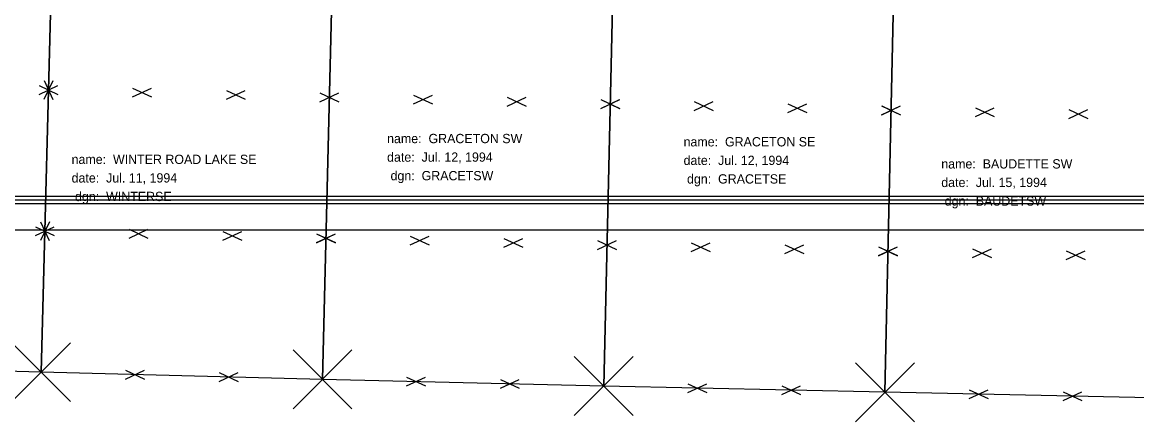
# Model space of a CAD drawing. Extents: x 2061598 to 2357278, y 1056961 to 1264079.
# Drawn here: x 2131670 to 2251712, y 1058684 to 1101717 of the extents above; entities that cross this region are included whole.
import ezdxf

# ---------------------------------------------------------------- set-up
doc = ezdxf.new("R2010")
doc.units = 0
for name, color, linetype in [('QUAD BASE SYM', 7, 'Continuous'), ('QUAD BORDER', 7, 'Continuous'), ('SHT BRDR', 7, 'Continuous')]:
    doc.layers.add(name, color=color, linetype=linetype)

msp = doc.modelspace()

# ---------------------------------------------------------------- linework, layer by layer
at = {"layer": 'QUAD BASE SYM'}
for p, q in [((2133476.186, 1094889.3), (2135513.468, 1093939.3)), ((2133476.186, 1093939.3), (2135513.468, 1094889.3)), ((2134968.499, 1095423.763), (2134002.923, 1093393.817)), ((2134018.527, 1095431.039), (2134952.895, 1093386.541)), ((2134485.711, 1094408.79), (2134485.711, 1094408.79)), ((2134494.827, 1094414.3), (2134494.827, 1094414.3)), ((2143558.107, 1094627.802), (2145595.389, 1093677.802)), ((2143558.107, 1093677.802), (2145595.389, 1094627.802)), ((2144576.748, 1094152.802), (2144576.748, 1094152.802)), ((2153650.251, 1094373.994), (2155687.533, 1093423.994)), ((2153650.251, 1093423.994), (2155687.533, 1094373.994)), ((2154668.892, 1093898.994), (2154668.892, 1093898.994)), ((2163728.12, 1094110.62), (2165765.402, 1093160.62)), ((2163728.12, 1093160.62), (2165765.402, 1094110.62)), ((2163731.133, 1094110.441), (2165768.415, 1093160.441)), ((2163731.133, 1093160.441), (2165768.415, 1094110.441)), ((2164746.761, 1093635.62), (2164746.761, 1093635.62)), ((2164749.774, 1093635.441), (2164749.774, 1093635.441)), ((2173813.126, 1093871.988), (2175850.408, 1092921.988)), ((2173813.126, 1092921.988), (2175850.408, 1093871.988)), ((2183895.152, 1093637.54), (2185932.434, 1092687.54)), ((2183895.152, 1092687.54), (2185932.434, 1093637.54)), ((2174831.767, 1093396.988), (2174831.767, 1093396.988)), ((2184913.793, 1093162.54), (2184913.793, 1093162.54)), ((2193973.927, 1093389.786), (2196011.209, 1092439.786)), ((2193973.927, 1092439.786), (2196011.209, 1093389.786)), ((2193987.122, 1093395.003), (2196024.404, 1092445.003)), ((2193987.122, 1092445.003), (2196024.404, 1093395.003)), ((2194992.568, 1092914.786), (2194992.568, 1092914.786)), ((2195005.763, 1092920.003), (2195005.763, 1092920.003)), ((2204050.792, 1093169.288), (2206088.074, 1092219.288)), ((2204050.792, 1092219.288), (2206088.074, 1093169.288)), ((2205069.433, 1092694.288), (2205069.433, 1092694.288)), ((2214133.586, 1092942.727), (2216170.868, 1091992.727)), ((2214133.586, 1091992.727), (2216170.868, 1092942.727)), ((2215152.227, 1092467.727), (2215152.227, 1092467.727)), ((2224230.316, 1092712.025), (2226267.598, 1091762.025)), ((2224230.316, 1091762.025), (2226267.598, 1092712.025)), ((2224241.539, 1092712.286), (2226278.821, 1091762.286)), ((2224241.539, 1091762.286), (2226278.821, 1092712.286)), ((2234337.959, 1092509.828), (2236375.241, 1091559.828)), ((2234337.959, 1091559.828), (2236375.241, 1092509.828)), ((2225248.957, 1092237.025), (2225248.957, 1092237.025)), ((2225260.18, 1092237.286), (2225260.18, 1092237.286)), ((2235356.6, 1092034.828), (2235356.6, 1092034.828)), ((2244416.277, 1092303.654), (2246453.559, 1091353.654)), ((2244416.277, 1091353.654), (2246453.559, 1092303.654)), ((2245434.918, 1091828.654), (2245434.918, 1091828.654)), ((2133081.453, 1079691.651), (2135118.735, 1078741.651)), ((2133081.453, 1078741.651), (2135118.735, 1079691.651)), ((2134588.707, 1080227.033), (2133623.131, 1078197.087)), ((2133638.735, 1080234.309), (2134573.103, 1078189.811)), ((2134100.094, 1079216.651), (2134100.094, 1079216.651)), ((2134105.919, 1079212.06), (2134105.919, 1079212.06)), ((2143167.246, 1079426.028), (2145204.528, 1078476.028)), ((2143167.246, 1078476.028), (2145204.528, 1079426.028)), ((2144185.887, 1078951.028), (2144185.887, 1078951.028)), ((2153263.563, 1079178.097), (2155300.845, 1078228.097)), ((2153263.563, 1078228.097), (2155300.845, 1079178.097)), ((2154282.204, 1078703.097), (2154282.204, 1078703.097)), ((2163353.891, 1078930.352), (2165391.173, 1077980.352)), ((2163353.891, 1077980.352), (2165391.173, 1078930.352)), ((2163364.583, 1078916.409), (2165401.865, 1077966.409)), ((2163364.583, 1077966.409), (2165401.865, 1078916.409)), ((2164372.532, 1078455.352), (2164372.532, 1078455.352)), ((2164383.224, 1078441.409), (2164383.224, 1078441.409)), ((2173446.575, 1078677.956), (2175483.857, 1077727.956)), ((2173446.575, 1077727.956), (2175483.857, 1078677.956)), ((2174465.216, 1078202.956), (2174465.216, 1078202.956)), ((2183542.55, 1078435.388), (2185579.832, 1077485.388)), ((2183542.55, 1077485.388), (2185579.832, 1078435.388)), ((2193629.622, 1078192.197), (2195666.904, 1077242.197)), ((2193629.622, 1077242.197), (2195666.904, 1078192.197)), ((2193634.537, 1078194.853), (2195671.819, 1077244.853)), ((2193634.537, 1077244.853), (2195671.819, 1078194.853)), ((2184561.191, 1077960.388), (2184561.191, 1077960.388)), ((2194648.263, 1077717.197), (2194648.263, 1077717.197)), ((2194653.178, 1077719.853), (2194653.178, 1077719.853)), ((2203712.416, 1077965.636), (2205749.698, 1077015.636)), ((2203712.416, 1077015.636), (2205749.698, 1077965.636)), ((2204731.057, 1077490.636), (2204731.057, 1077490.636)), ((2213805.233, 1077742.98), (2215842.515, 1076792.98)), ((2213805.233, 1076792.98), (2215842.515, 1077742.98)), ((2214823.874, 1077267.98), (2214823.874, 1077267.98)), ((2223908.051, 1077522.229), (2225945.333, 1076572.229)), ((2223908.051, 1076572.229), (2225945.333, 1077522.229)), ((2223914.864, 1077525.604), (2225952.146, 1076575.604)), ((2223914.864, 1076575.604), (2225952.146, 1077525.604)), ((2224926.692, 1077047.229), (2224926.692, 1077047.229)), ((2224933.505, 1077050.604), (2224933.505, 1077050.604)), ((2234021.239, 1077318.978), (2236058.521, 1076368.978)), ((2234021.239, 1076368.978), (2236058.521, 1077318.978)), ((2235039.88, 1076843.978), (2235039.88, 1076843.978)), ((2244109.512, 1077108.635), (2246146.794, 1076158.635)), ((2244109.512, 1076158.635), (2246146.794, 1077108.635)), ((2245128.153, 1076633.635), (2245128.153, 1076633.635)), ((2130532.548, 1067183.987), (2136868.548, 1060847.987)), ((2130532.548, 1060847.987), (2136868.548, 1067183.987)), ((2160830.162, 1066414.218), (2167166.162, 1060078.218)), ((2160830.162, 1060078.218), (2167166.162, 1066414.218)), ((2191129.108, 1065693.037), (2197465.108, 1059357.037)), ((2191129.108, 1059357.037), (2197465.108, 1065693.037)), ((2221429.301, 1065020.142), (2227765.301, 1058684.142)), ((2221429.301, 1058684.142), (2227765.301, 1065020.142)), ((2133700.548, 1064015.987), (2133700.548, 1064015.987)), ((2142780.679, 1064234.132), (2144817.961, 1063284.132)), ((2142780.679, 1063284.132), (2144817.961, 1064234.132)), ((2143799.32, 1063759.132), (2143799.32, 1063759.132)), ((2152878.932, 1063984.138), (2154916.214, 1063034.138)), ((2152878.932, 1063034.138), (2154916.214, 1063984.138)), ((2153897.573, 1063509.138), (2153897.573, 1063509.138)), ((2163998.162, 1063246.218), (2163998.162, 1063246.218)), ((2173070.013, 1063484.004), (2175107.295, 1062534.004)), ((2173070.013, 1062534.004), (2175107.295, 1063484.004)), ((2174088.654, 1063009.004), (2174088.654, 1063009.004)), ((2183167.99, 1063241.419), (2185205.272, 1062291.419)), ((2183167.99, 1062291.419), (2185205.272, 1063241.419)), ((2184186.631, 1062766.419), (2184186.631, 1062766.419)), ((2194297.108, 1062525.037), (2194297.108, 1062525.037)), ((2203370.206, 1062778.037), (2205407.488, 1061828.037)), ((2203370.206, 1061828.037), (2205407.488, 1062778.037)), ((2213468.953, 1062549.318), (2215506.235, 1061599.318)), ((2213468.953, 1061599.318), (2215506.235, 1062549.318)), ((2204388.847, 1062303.037), (2204388.847, 1062303.037)), ((2214487.594, 1062074.318), (2214487.594, 1062074.318)), ((2224597.301, 1061852.142), (2224597.301, 1061852.142)), ((2233682.539, 1062132.489), (2235719.821, 1061182.489)), ((2233682.539, 1061182.489), (2235719.821, 1062132.489)), ((2234701.18, 1061657.489), (2234701.18, 1061657.489)), ((2243774.689, 1061914.068), (2245811.971, 1060964.068)), ((2243774.689, 1060964.068), (2245811.971, 1061914.068)), ((2244793.33, 1061439.068), (2244793.33, 1061439.068))]:
    msp.add_line(p, q, dxfattribs=at)
at = {"layer": 'QUAD BORDER'}
for points in [[(2103404.413, 1064834.443), (2104675.173, 1110420.694), (2134898.073, 1109604.831), (2133700.549, 1064015.988), (2103404.413, 1064834.443)], [(2133700.548, 1064015.987), (2134898.072, 1109604.83), (2165120.881, 1108836.762), (2163998.162, 1063246.218), (2133700.548, 1064015.987)], [(2163998.162, 1063246.218), (2165120.881, 1108836.762), (2195345.821, 1108116.937), (2194297.108, 1062525.037), (2163998.162, 1063246.218)], [(2194297.108, 1062525.037), (2195345.821, 1108116.937), (2225572.496, 1107446.182), (2224597.301, 1061852.142), (2194297.108, 1062525.037)], [(2224597.301, 1061852.142), (2225572.496, 1107446.182), (2255800.746, 1106823.892), (2254898.951, 1061228.343), (2224597.301, 1061852.142)]]:
    msp.add_lwpolyline(points, dxfattribs=at)
at = {"layer": 'SHT BRDR'}
for p, q in [((2071997.752, 1082999.071), (2352027.752, 1082999.071)), ((2071197.752, 1082199.071), (2352827.752, 1082199.071)), ((2071597.752, 1082599.071), (2352427.752, 1082599.071)), ((2357277.752, 1079319.071), (2061597.752, 1079319.071))]:
    msp.add_line(p, q, dxfattribs=at)
msp.add_lwpolyline([(2061597.752, 1264079.071), (2357277.752, 1264079.071), (2357277.752, 1079319.071), (2061597.752, 1079319.071)], close=True, dxfattribs=at)

# ---------------------------------------------------------------- texts
at = {"layer": 'QUAD BASE SYM'}
for s, p in [('name:  GRACETON SW', (2170965.308, 1088693.646)), ('name:  GRACETON SE', (2202899.859, 1088343.416)), ('date:  Jul. 12, 1994', (2170965.308, 1086693.646)), ('name:  WINTER ROAD LAKE SE', (2136980.083, 1086452.439)), ('date:  Jul. 12, 1994', (2202899.859, 1086343.416)), ('name:  BAUDETTE SW', (2230661.097, 1085965.026)), ('date:  Jul. 11, 1994', (2136980.083, 1084452.439)), (' dgn:  GRACETSW', (2170965.308, 1084693.646)), (' dgn:  GRACETSE', (2202899.859, 1084343.416)), ('date:  Jul. 15, 1994', (2230661.097, 1083965.026)), (' dgn:  WINTERSE', (2136980.083, 1082452.439)), (' dgn:  BAUDETSW', (2230661.097, 1081965.026))]:
    msp.add_text(s, height=1000, dxfattribs=at).set_placement(p)

doc.saveas('drawing.dxf')
